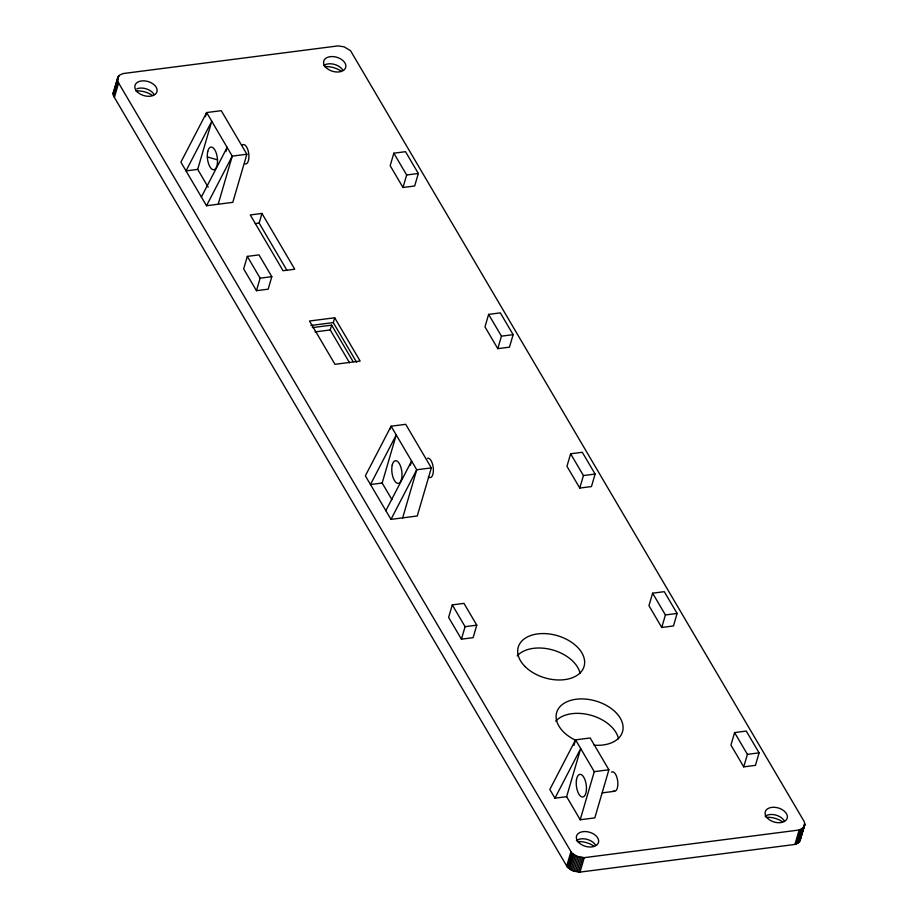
<?xml version="1.0" encoding="UTF-8"?>
<svg xmlns="http://www.w3.org/2000/svg" width="918" height="918" viewBox="0 0 918 918"><rect width="100%" height="100%" fill="white"/><g stroke="black" fill="none" stroke-linecap="round" stroke-linejoin="round"><path stroke-width="1.38" d="M113.224 92.97L117.711 77.56L119.661 75.081L123.069 73.555L337.985 45.9L344.101 46.829L350.492 50.639L804.386 821.874L804.776 825.03L799.165 842.185L794.931 844.445L580.015 872.1L572.43 870.608L567.508 867.361L113.614 96.126L113.224 92.97L114.612 90.251M800.496 837.377L800.289 840.44M117.711 77.56L117.837 81.691L571.73 852.925L576.653 856.184L584.227 857.664L799.153 830.01L803.388 827.749L804.776 825.03M113.155 94.003L118.181 76.653M113.281 95.059L117.504 80.623M117.688 79.751L118.835 75.815M113.614 96.126L117.837 81.691M114.383 97.423L118.594 82.987M205.425 116.678L206.642 112.558L221.249 110.676L246.862 154.247L232.793 202.35L206.504 205.735L180.88 162.165L206.642 112.558L232.254 156.117L218.186 204.232M197.691 169.382L211.76 121.268L186.01 170.886L197.691 169.382L208.179 187.203M225.931 151.527L227.136 147.408L201.375 197.014M247.321 256.397L243.66 268.905L256.466 290.685L268.159 289.181L271.808 276.674L259.002 254.894L247.321 256.397L260.127 278.177L256.466 290.685M286.944 270.351L259.14 223.074L261.951 213.446L250.27 214.95L283.065 270.718L294.747 269.215L261.951 213.446M349.563 362.805L330.228 329.952L331.639 325.133L312.304 327.623M356.62 362.277L333.28 322.585L334.691 317.777L309.504 321.013L334.967 364.308L360.154 361.072L334.691 317.777M393.833 153.191L390.173 165.699L402.991 187.49L414.672 185.975L418.333 173.468L405.526 151.688L393.833 153.191L406.651 174.982L402.991 187.49M390.299 428.958L391.102 426.204L405.71 424.323L431.334 467.893L417.265 515.996L390.976 519.381L365.353 475.822L391.102 426.204L416.726 469.764L402.658 517.878M382.163 483.029L396.232 434.914L370.47 484.532L382.163 483.029L391.94 499.656M410.392 465.185L411.597 461.054L385.847 510.672M488.628 314.381L484.979 326.888L497.786 348.668L509.467 347.165L513.128 334.657L500.321 312.877L488.628 314.381L501.446 336.16L497.786 348.668M452.276 604.882L448.615 617.389L461.433 639.18L473.114 637.666L476.775 625.158L463.957 603.378L452.276 604.882L465.082 626.673L461.433 639.18M570.617 453.779L566.957 466.287L579.774 488.066L591.456 486.563L595.116 474.055L582.299 452.276L570.617 453.779L583.423 475.558L579.774 488.066M573.968 745.347L575.575 739.851L590.182 737.969L608.886 769.777L594.818 817.881L580.21 819.763L566.635 796.675L580.692 748.572L554.942 798.178L549.825 789.469L575.575 739.851L594.279 771.659L580.21 819.763M566.624 866.362L570.847 851.927M567.508 867.361L571.73 852.925M568.552 868.302L572.763 853.866M569.734 869.162L573.945 854.727M571.03 869.943L575.253 855.507M652.606 593.177L648.946 605.685L661.752 627.464L673.445 625.961L677.105 613.453L664.288 591.674L652.606 593.177L665.412 614.957L661.752 627.464M572.43 870.608L576.653 856.184M573.899 871.171L578.122 856.735M575.425 871.607L579.637 857.171M576.963 871.905L581.186 857.469M578.501 872.077L582.723 857.641M580.015 872.1L584.227 857.664M734.584 732.575L730.935 745.083L743.741 766.863L755.434 765.36L759.083 752.852L746.277 731.072L734.584 732.575L747.401 754.355L743.741 766.863M794.931 844.445L799.153 830.01M796.204 844.055L800.427 829.631M797.34 843.55L801.563 829.115M798.339 842.919L802.55 828.484M802.034 832.133L804.329 824.261M799.165 842.185L803.388 827.749M800.622 838.432L804.845 823.997M799.819 841.347L804.042 826.923M206.504 205.735L232.254 156.117L246.862 154.247M390.976 519.381L416.726 469.764L431.334 467.893M406.651 174.982L418.333 173.468M255.25 223.579L259.14 223.074M260.127 278.177L271.808 276.674M310.892 325.465L333.28 322.585M315.035 331.903L330.228 329.952M501.446 336.16L513.128 334.657M583.423 475.558L595.116 474.055M465.082 626.673L476.775 625.158M665.412 614.957L677.105 613.453M594.279 771.659L608.886 769.777M747.401 754.355L759.083 752.852M554.942 798.178L566.635 796.675M602.357 792.854L614.498 791.293M207.33 156.909L217.497 159.87M331.639 325.133L353.109 361.646M765.13 816.263A11.429 7.333 16.3 0 1 784.351 820.899M576.401 840.555A11.429 7.333 16.3 0 1 595.621 845.18M136.897 88.771A11.429 7.333 16.3 0 1 154.098 94.474M323.606 65.557A11.429 7.333 16.3 0 1 342.827 70.193M324.513 66.635A17.97 11.521 16.3 0 1 340.888 70.938M135.784 90.916A17.97 11.521 16.3 0 1 152.158 95.231M766.037 817.341A17.97 11.521 16.3 0 1 782.411 821.644M577.296 841.622A17.97 11.521 16.3 0 1 593.682 845.937M517.178 655.922A34.299 21.998 16.3 0 1 552.372 649.875A34.299 21.998 16.3 0 1 580.05 673.307M575.563 740.241A34.299 21.998 16.3 0 1 565.465 702.477A34.299 21.998 16.3 0 1 619.466 716.889A34.299 21.998 16.3 0 1 594.095 745.186M555.723 721.135A34.299 21.998 16.3 0 1 591.054 715.294A34.299 21.998 16.3 0 1 618.525 738.841M428.327 476.89A9.788 4.234 82.7 0 0 432.412 475.616L433.021 473.826A9.788 4.234 82.7 0 0 432.194 463.039A9.788 4.234 82.7 0 0 427.455 458.266M241.985 145.262A9.8 4.234 82.7 0 1 248.652 152.985A9.8 4.234 82.7 0 1 245.003 163.909M611.411 772.141A9.8 4.234 82.7 0 1 617.757 781.574A9.8 4.234 82.7 0 1 613.362 790.949M767.517 818.236A11.429 7.333 16.3 0 0 786.634 819.453A11.429 7.333 16.3 0 0 774.551 807.289A11.429 7.333 16.3 0 0 767.517 818.236M578.788 842.529A11.429 7.333 16.3 0 0 597.905 843.745A11.429 7.333 16.3 0 0 585.822 831.57A11.429 7.333 16.3 0 0 578.788 842.529M326.005 67.53A11.429 7.333 16.3 0 0 345.122 68.747A11.429 7.333 16.3 0 0 333.027 56.583A11.429 7.333 16.3 0 0 326.005 67.53M137.264 91.823A11.429 7.333 16.3 0 0 156.381 93.039A11.429 7.333 16.3 0 0 144.298 80.864A11.429 7.333 16.3 0 0 137.264 91.823M576.447 779.99A11.429 4.946 82.7 0 0 582.528 797.042A11.429 4.946 82.7 0 0 585.076 780.025A11.429 4.946 82.7 0 0 576.447 779.99M207.743 151.481A11.429 4.946 82.7 0 0 212.942 169.658A11.429 4.946 82.7 0 0 216.556 154.04A11.429 4.946 82.7 0 0 207.743 151.481M392.216 465.128A11.429 4.946 82.7 0 0 397.402 483.304A11.429 4.946 82.7 0 0 401.028 467.687A11.429 4.946 82.7 0 0 392.216 465.128M525.016 666.502A34.299 21.998 16.3 0 0 582.368 670.151A34.299 21.998 16.3 0 0 546.107 633.661A34.299 21.998 16.3 0 0 525.016 666.502"/></g></svg>
